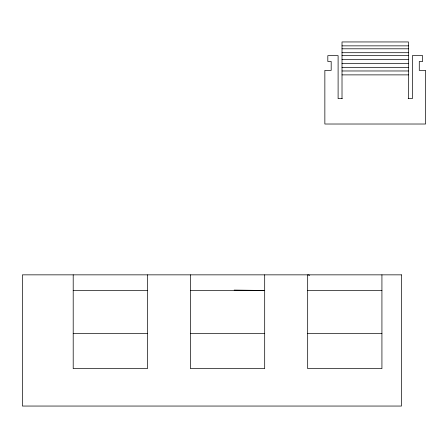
<?xml version="1.0" encoding="UTF-8"?>
<svg xmlns="http://www.w3.org/2000/svg" width="448" height="448" viewBox="0 0 448 448"><rect width="100%" height="100%" fill="white"/><g stroke="black" fill="none" stroke-linecap="round" stroke-linejoin="round"><path stroke-width="0.67" d="M342.014 45.858L408.447 45.858M342.014 48.798L408.447 48.798M342.014 52.707L408.447 52.707M342.014 55.647L408.447 55.647M342.014 59.556L408.447 59.556M342.014 63.426L408.447 63.426M342.014 67.334L408.447 67.334M342.014 70.974L408.447 70.974M342.014 74.878L408.447 74.878M342.266 98.633L338.106 98.633L338.106 55.647L327.818 55.647L327.818 61.488L331.184 61.488L331.184 70.381L324.856 70.381L324.856 124.018L425.6 124.018L425.6 70.381L419.278 70.381L419.278 61.488L422.638 61.488L422.638 55.647L412.356 55.647L412.356 98.633L408.19 98.633M73.203 290.483L147.454 290.483M190.439 290.483L264.69 290.483L234.158 290.08M307.675 290.483L381.926 290.483M73.203 333.469L147.454 333.469M190.439 333.469L264.69 333.469M307.675 333.469L381.926 333.469M309.719 275.257L307.675 274.848L307.675 368.637L381.926 368.637L381.926 274.848M408.447 98.633L408.447 41.95L342.014 41.95L342.014 98.633M264.69 274.848L264.69 368.637L190.439 368.637L190.439 274.848M147.454 274.848L147.454 368.637L73.203 368.637L73.203 274.848M401.464 274.848L22.4 274.848L22.4 406.05L401.464 406.05L401.464 274.848"/></g></svg>
